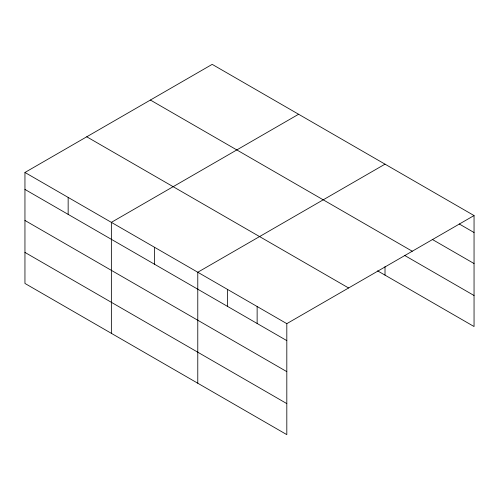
<?xml version="1.0" encoding="UTF-8"?>
<svg xmlns="http://www.w3.org/2000/svg" width="499" height="499" viewBox="0 0 499 499"><rect width="100%" height="100%" fill="white"/><g stroke="black" fill="none" stroke-linecap="round" stroke-linejoin="round"><path stroke-width="0.75" d="M286.813 371.643L286.813 323.651L24.95 172.467L24.95 283.444L286.813 434.635L286.813 371.643L24.95 220.458M377.587 270.845L474.05 326.533L474.05 215.556L212.187 64.365L24.95 172.467M298.602 114.259L111.364 222.361L111.364 333.338M385.016 164.152L197.779 272.248L197.779 383.226M286.813 323.651L474.05 215.556M459.211 223.951L474.05 232.522M432.234 239.401L474.05 263.541M150.399 100.043L412.261 251.228M404.577 255.401L474.05 295.508M86.739 136.795L348.601 287.979M24.95 189.433L286.813 340.617M24.95 252.419L286.813 403.61M385.016 266.597L385.016 275.13M257.135 306.517L257.135 323.483M227.457 289.383L227.457 306.349M154.571 247.304L154.571 264.27M68.157 197.411L68.157 214.377"/></g></svg>
